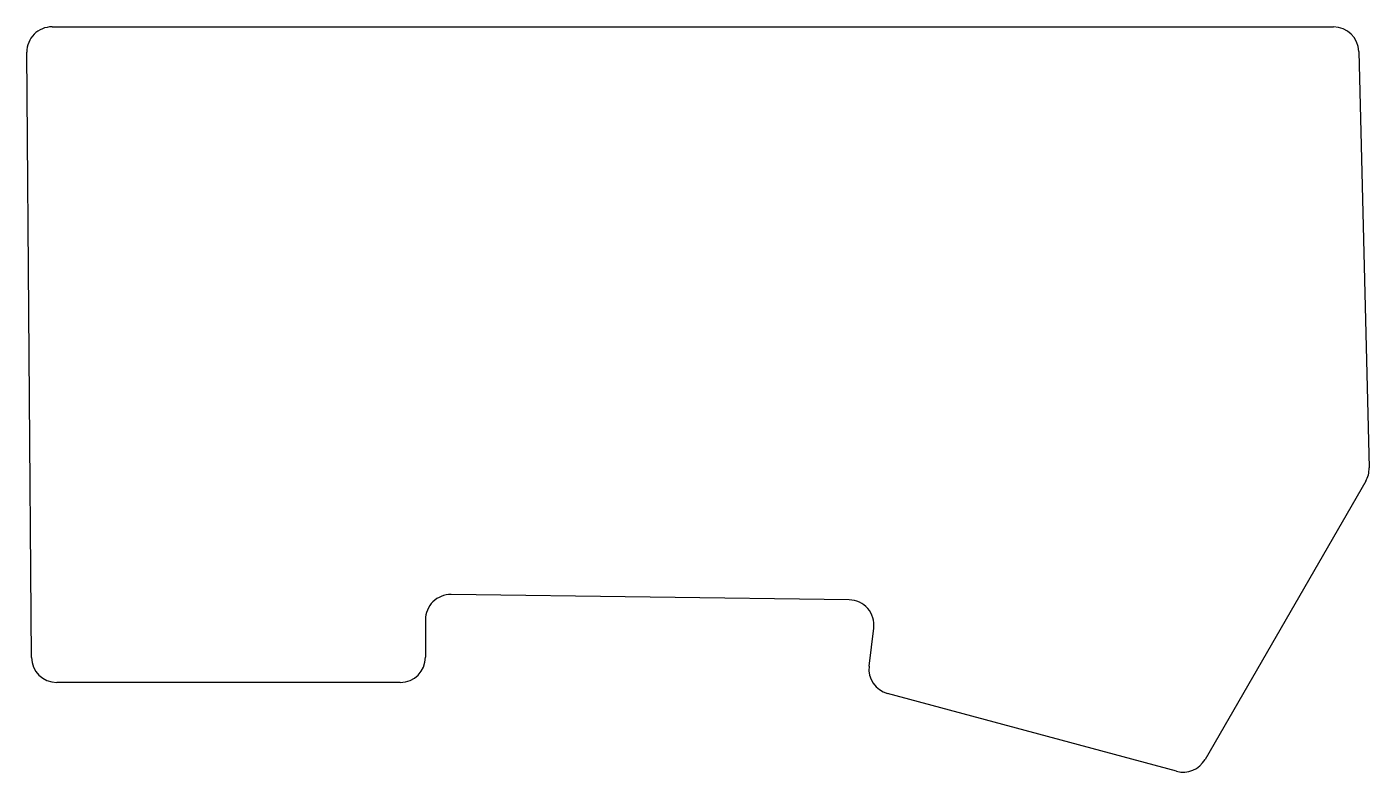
# Model space of a CAD drawing. Header units: millimetres. Extents: x 0 to 159, y -77 to 12.
import ezdxf

# ---------------------------------------------------------------- set-up
doc = ezdxf.new("R2010")
doc.units = ezdxf.units.MM

msp = doc.modelspace()

# ---------------------------------------------------------------- linework, layer by layer
at = {"linetype": 'CONTINUOUS'}
for p, q in [((2.6, 11.5), (155.07, 11.5)), ((0.16, -63.52), (-0.4, 8.48)), ((158.07, 8.57), (159.3, -40.97)), ((158.9, -42.55), (139.78, -75.67)), ((97.43, -56.68), (50.07, -56.04)), ((47.03, -59.04), (47.03, -63.5)), ((99.82, -64.56), (100.37, -60.04)), ((44.03, -66.5), (3.16, -66.5)), ((136.4, -77.07), (102.01, -67.82))]:
    msp.add_line(p, q, dxfattribs=at)
for centre, start, end in [((2.6, 8.5), 90, 180.4407), ((155.07, 8.5), 1.4215, 90), ((156.3, -41.05), 330, 1.4215), ((50.03, -59.04), 89.2321, 180), ((97.39, -59.68), 353, 89.2321), ((3.16, -63.5), 180.4407, 270), ((44.03, -63.5), 270, 0), ((102.79, -64.92), 173, 254.9381), ((137.18, -74.17), 254.9381, 330)]:
    msp.add_arc(centre, 3, start, end, dxfattribs=at)

doc.saveas('drawing.dxf')
